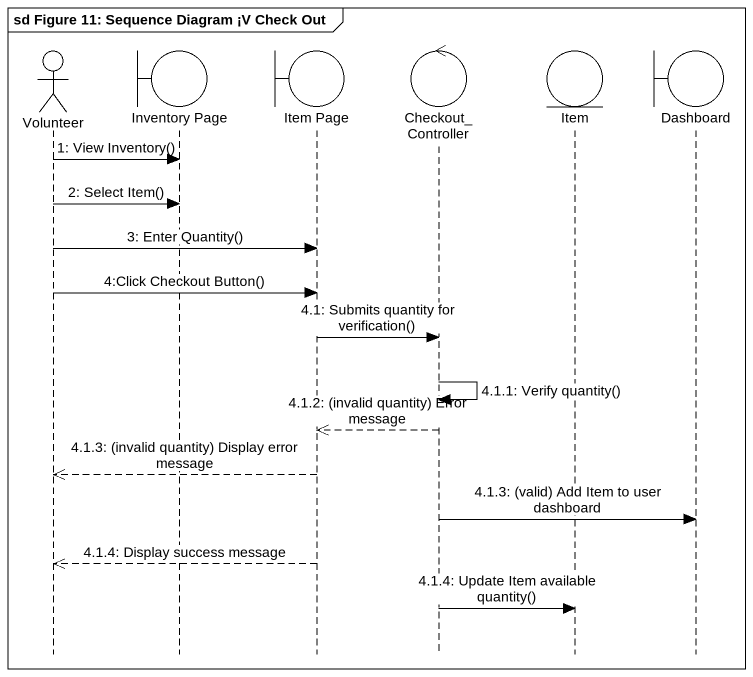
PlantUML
@startuml
mainframe sd Figure 11: Sequence Diagram ¡V Check Out
hide footbox
actor Volunteer
boundary "Inventory Page" as Inventory_Page
boundary "Item Page" as Item_Page
control Checkout_Controller
entity Item
boundary Dashboard

Volunteer -> Inventory_Page : 1: View Inventory()
Volunteer -> Inventory_Page : 2: Select Item()
Volunteer -> Item_Page : 3: Enter Quantity()
Volunteer -> Item_Page : 4:Click Checkout Button()
Item_Page -> Checkout_Controller : 4.1: Submits quantity for verification()
Checkout_Controller -> Checkout_Controller : 4.1.1: Verify quantity()
Checkout_Controller -->> Item_Page : 4.1.2: (invalid quantity) Error message
Item_Page -->> Volunteer : 4.1.3: (invalid quantity) Display error message
Checkout_Controller -> Dashboard : 4.1.3: (valid) Add Item to user dashboard
Item_Page -->> Volunteer : 4.1.4: Display success message
Checkout_Controller -> Item : 4.1.4: Update Item available quantity()
@enduml
